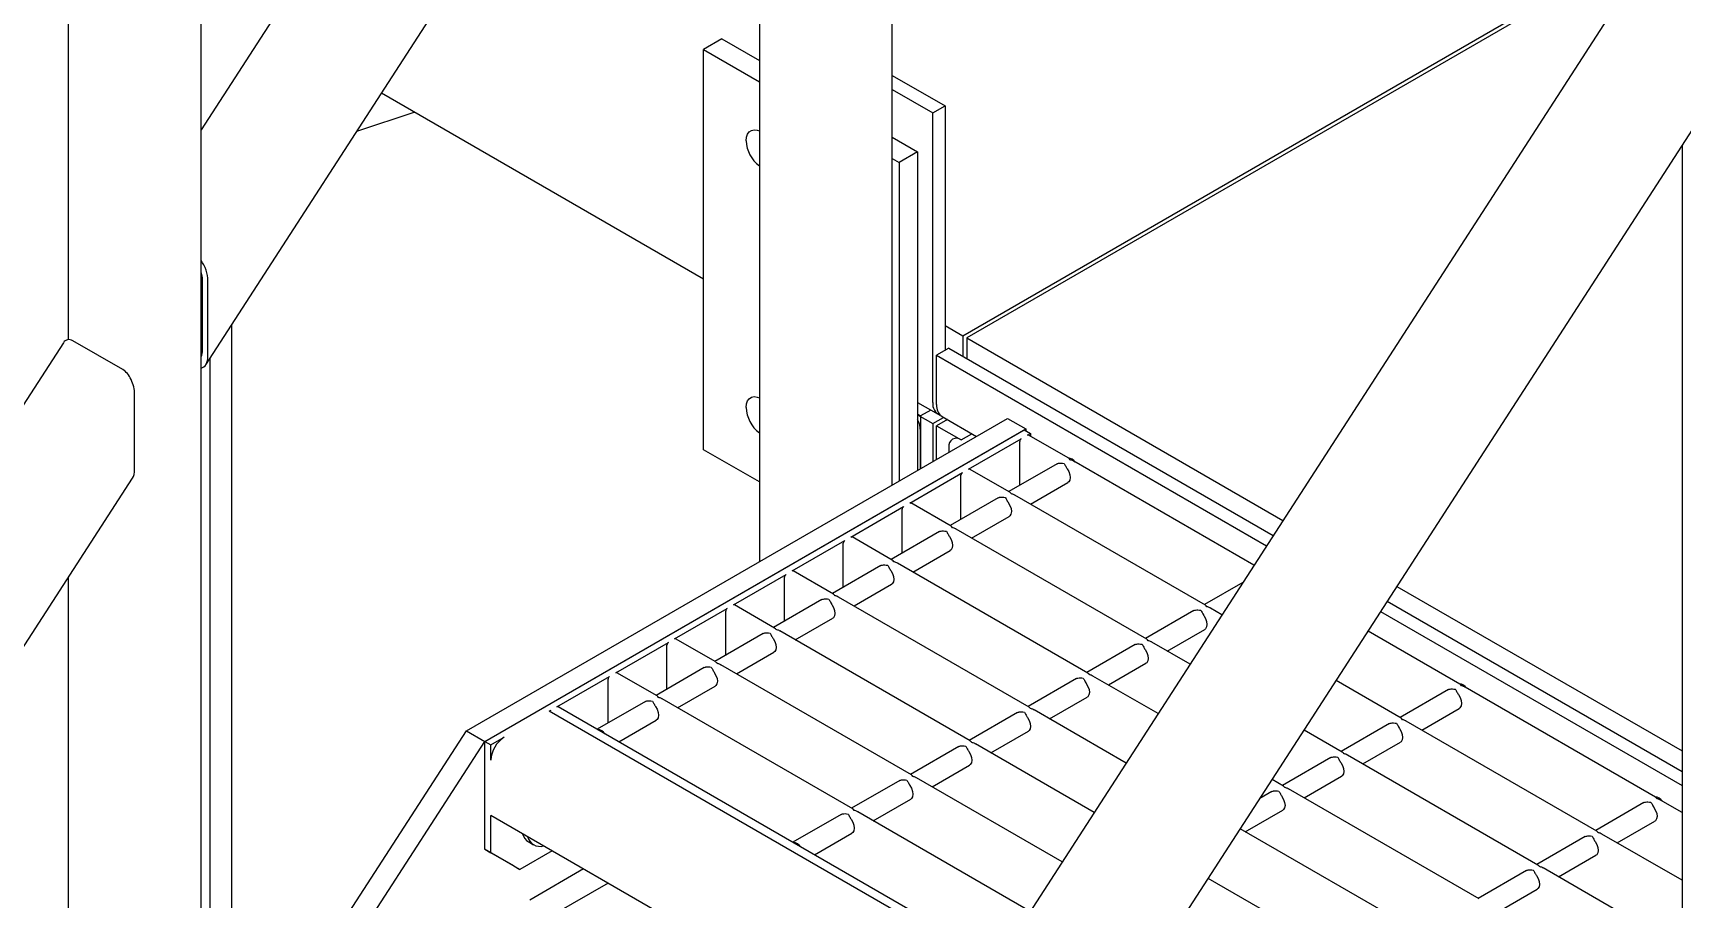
# Model space of a CAD drawing. Header units: millimetres. Extents: x 1293 to 41893, y 1011 to 26911.
# Drawn here: x 36354 to 36959, y 11044 to 11362 of the extents above; entities that cross this region are included whole.
import ezdxf

# ---------------------------------------------------------------- set-up
doc = ezdxf.new("R2010")
doc.units = ezdxf.units.MM
doc.header["$LTSCALE"] = 50
doc.layers.add('PASILLOS', color=2, linetype='Continuous')

msp = doc.modelspace()

# ---------------------------------------------------------------- linework, layer by layer
at = {"color": 7, "linetype": 'Continuous', "lineweight": 25}
for p, q in [((36426.7715355, 11254.8731543), (36426.7715355, 10972.497283)), ((36418.8689101, 11242.6537277), (36418.8689101, 10960.2778565))]:
    msp.add_line(p, q, dxfattribs=at)
at = {"layer": 'PASILLOS', "linetype": 'Continuous', "lineweight": 25}
for p, q in [((36415.6209657, 10956.4721045), (36415.6209657, 11736.7616341)), ((37170.2453604, 11735.6994003), (35094.1686555, 8525.5678811)), ((35142.7899983, 8511.7793827), (37204.1287586, 11699.1223698)), ((36654.2449575, 11695.5729055), (36415.6209657, 11326.6007979)), ((36417.3504305, 11240.3057801), (36702.9522048, 11681.9172368)), ((36366.7895207, 11663.0010465), (36366.7895207, 11249.5755589)), ((36669.4654645, 11196.2320251), (36669.4654645, 11630.1383982)), ((36620.6340195, 11554.6328254), (36620.6340195, 11168.0422319)), ((36695.3731174, 11251.0289106), (36952.9687956, 11399.7357303)), ((36951.2836754, 11397.1301149), (36696.787331, 11250.2125025)), ((36606.8836535, 11360.0076045), (36600.1484614, 11356.1194608)), ((36600.1484614, 11356.1194608), (36620.6340195, 11344.2933999)), ((36600.1484614, 11209.1421147), (36600.1484614, 11356.1194608)), ((36606.8836535, 11360.0076045), (36620.6340195, 11352.0696871)), ((36669.4654645, 11346.5788859), (36688.8323797, 11335.3986037)), ((36481.920394, 11340.1470214), (36600.1484614, 11271.8954109)), ((36669.4654645, 11341.3946944), (36684.3422516, 11332.806508)), ((36494.1719936, 11333.0743235), (36472.7510443, 11325.9689236)), ((36684.3422516, 11332.806508), (36688.8323797, 11335.3986037)), ((36684.3422516, 11226.5133078), (36684.3422516, 11332.806508)), ((36688.8323797, 11335.3986037), (36688.8323797, 11245.6202069)), ((36669.4654645, 11323.879894), (36678.7257025, 11318.5340724)), ((36959.4864247, 11320.8444068), (36959.4864247, 10907.4189192)), ((36669.4654645, 11316.1036067), (36671.9905104, 11314.6459287)), ((36678.7257025, 11318.5340724), (36671.9905104, 11314.6459287)), ((36671.9905104, 11314.6459287), (36671.9905104, 11197.689703)), ((36678.7257025, 11318.5340724), (36678.7257025, 11201.5778467)), ((36415.9907501, 11272.4678038), (36415.9907501, 11244.8519917)), ((36418.1460116, 11243.6077858), (36418.1460116, 11271.2235978)), ((36688.8323797, 11254.8047981), (36695.3731174, 11251.0289106)), ((36365.0600559, 11248.421042), (35603.1081351, 10070.2536498)), ((36386.8947203, 11238.5527118), (36368.5749978, 11249.1284625)), ((36690.2465932, 11246.436615), (36685.7564652, 11243.8445192)), ((36690.2465932, 11246.436615), (36809.356767, 11177.6757753)), ((36695.3731174, 11251.0289106), (36695.3731174, 11243.4771356)), ((36696.787331, 11250.2125025), (36696.787331, 11242.6607275)), ((36696.787331, 11250.2125025), (36812.9129923, 11183.1745852)), ((36685.7564652, 11225.6968997), (36685.7564652, 11243.8445192)), ((36685.7564652, 11243.8445192), (36806.9154663, 11173.9009167)), ((36391.2052432, 11201.9506498), (36391.2052432, 11229.5664618)), ((36678.7257025, 11226.5337352), (36686.3153307, 11222.152336)), ((36679.8521236, 11221.5352537), (36678.7257025, 11222.1855227)), ((36678.7257025, 11221.9781214), (36684.3422516, 11218.7357566)), ((36683.618194, 11223.7093599), (36679.8521236, 11221.5352537)), ((36513.0809892, 11105.9531891), (36711.7779947, 11220.6585288)), ((36519.8161813, 11102.0650455), (36718.5131868, 11216.7703852)), ((36519.8161813, 11102.0650455), (36717.943082, 11216.4412707)), ((36679.8521236, 11221.5352537), (36679.8521236, 11202.2281157)), ((36679.8521236, 11202.2281157), (36679.8521236, 11216.1428182)), ((36684.3422516, 11218.7357566), (36688.2879564, 11221.0135635)), ((36684.3422516, 11218.7357566), (36684.3422516, 11204.8202115)), ((36689.70217, 11220.1971553), (36685.7564652, 11217.9193484)), ((36685.7564652, 11217.9193484), (36694.7367213, 11212.7351569)), ((36685.7564652, 11205.6366196), (36685.7564652, 11217.9193484)), ((36687.7295443, 11221.3359279), (36700.3404779, 11214.0557909)), ((36711.7779947, 11220.6585288), (36718.5131868, 11216.7703852)), ((36717.943082, 11216.4412707), (36720.1916815, 11215.1431818)), ((36718.5131868, 11216.7703852), (36718.5131868, 11216.1121562)), ((36690.2465932, 11210.1422185), (36690.2465932, 11208.2287153)), ((36694.7367213, 11212.7351569), (36698.6824261, 11215.0129638)), ((36697.4741084, 11202.028606), (36716.8240855, 11213.19911)), ((36716.2628195, 11196.072375), (36716.2628195, 11212.2269687)), ((36719.0691495, 11214.4951579), (36720.1916815, 11215.1431818)), ((36734.2378709, 11206.0068308), (36719.4659923, 11214.5344549)), ((36720.1916815, 11215.1431818), (36720.1916815, 11214.1155234)), ((36620.6340195, 11197.3160537), (36600.1484614, 11209.1421147)), ((36729.994054, 11203.9992479), (36712.2597275, 11193.7614392)), ((36729.994054, 11203.9992479), (36730.2944697, 11204.1266695)), ((36802.2769929, 11166.7286818), (36736.1106517, 11204.9256975)), ((35604.8375998, 9983.958632), (36390.4096621, 11198.6486441)), ((36675.8790673, 11189.5620541), (36695.2290444, 11200.7325581)), ((36694.6677784, 11183.6058231), (36694.6677784, 11199.7604169)), ((36712.6428298, 11193.540279), (36697.8709512, 11202.067903)), ((36708.3990129, 11191.5326961), (36708.6994286, 11191.6601176)), ((36784.4848788, 11152.0667469), (36714.5156106, 11192.4591456)), ((36720.1978727, 11189.1788456), (36733.9624814, 11197.1249851)), ((36654.2840262, 11177.0955023), (36673.6340033, 11188.2660062)), ((36673.0727373, 11171.1392713), (36673.0727373, 11187.293865)), ((36691.0477887, 11181.0737271), (36676.2759101, 11189.6013511)), ((36708.3990129, 11191.5326961), (36690.6646864, 11181.2948874)), ((36762.8898377, 11139.600195), (36692.9205695, 11179.9925938)), ((36698.6028316, 11176.7122937), (36712.3674403, 11184.6584332)), ((36632.6889851, 11164.6289504), (36652.0389622, 11175.7994544)), ((36651.4776962, 11158.6727194), (36651.4776962, 11174.8273131)), ((36669.4527476, 11168.6071752), (36654.680869, 11177.1347993)), ((36686.8039718, 11179.0661442), (36669.0696453, 11168.8283355)), ((36686.8039718, 11179.0661442), (36687.1043875, 11179.1935658)), ((36741.2947966, 11127.1336432), (36671.3255284, 11167.5260419)), ((36677.0077905, 11164.2457419), (36690.7723992, 11172.1918814)), ((36366.7895207, 11162.1260242), (36366.7895207, 10879.7501529)), ((36611.093944, 11152.1623985), (36630.4439211, 11163.3329025)), ((36629.8826551, 11146.2061675), (36629.8826551, 11162.3607613)), ((36647.8577065, 11156.1406234), (36633.0858279, 11164.6682474)), ((36665.2089307, 11166.5995923), (36647.4746042, 11156.3617836)), ((36665.2089307, 11166.5995923), (36665.5093464, 11166.7270139)), ((36655.4127494, 11151.77919), (36669.1773581, 11159.7253295)), ((36798.2020669, 11160.4278315), (36784.1017765, 11152.2879071)), ((36854.809702, 11158.9881295), (36959.4864247, 11098.5595437)), ((36589.4989029, 11139.6958467), (36608.84888, 11150.8663506)), ((36608.287614, 11133.7396157), (36608.287614, 11149.8942094)), ((36626.2626655, 11143.6740715), (36611.4907868, 11152.2016955)), ((36643.6138896, 11154.1330405), (36625.8795631, 11143.8952318)), ((36643.6138896, 11154.1330405), (36643.9143053, 11154.260462)), ((36719.6997555, 11114.6670913), (36649.7304873, 11155.05949)), ((36780.2410618, 11150.059164), (36762.5067354, 11139.8213553)), ((36780.2410618, 11150.059164), (36780.5414775, 11150.1865856)), ((36790.5356824, 11148.5736923), (36786.3576596, 11150.9856135)), ((36848.812176, 11149.714461), (36959.4864247, 11085.8235772)), ((36851.2534767, 11153.4893196), (36959.4864247, 11091.0077687)), ((36633.8177083, 11139.3126381), (36647.582317, 11147.2587776)), ((36770.4448805, 11135.2387616), (36784.2094893, 11143.1849012)), ((36567.9038618, 11127.2292948), (36587.2538389, 11138.3997988)), ((36586.6925729, 11121.2730638), (36586.6925729, 11137.4276575)), ((36604.6676244, 11131.2075196), (36589.8957457, 11139.7351437)), ((36622.0188485, 11141.6664886), (36604.2845221, 11131.4286799)), ((36622.0188485, 11141.6664886), (36622.3192642, 11141.7939102)), ((36698.1047144, 11102.2005394), (36628.1354462, 11142.5929382)), ((36758.6460207, 11137.5926121), (36740.9116943, 11127.3548034)), ((36758.6460207, 11137.5926121), (36758.9464364, 11137.7200337)), ((36778.794372, 11130.4187028), (36764.7626185, 11138.5190617)), ((36877.9219689, 11123.0597667), (36844.1737026, 11142.5422261)), ((36612.2226672, 11126.8460863), (36625.9872759, 11134.7922258)), ((36546.3088207, 11114.7627429), (36565.6587978, 11125.9332469)), ((36565.0975318, 11108.8065119), (36565.0975318, 11124.9611057)), ((36583.0725833, 11118.7409678), (36568.3007046, 11127.2685918)), ((36600.4238074, 11129.1999367), (36582.689481, 11118.962128)), ((36600.4238074, 11129.1999367), (36600.7242231, 11129.3273583)), ((36676.5096733, 11089.7339876), (36606.5404052, 11130.1263863)), ((36737.0509796, 11125.1260603), (36719.3166532, 11114.8882515)), ((36737.0509796, 11125.1260603), (36737.3513954, 11125.2534818)), ((36767.0530615, 11112.2637133), (36743.1675774, 11126.0525098)), ((36748.8498394, 11122.7722098), (36762.6144482, 11130.7183493)), ((36590.6276261, 11114.3795344), (36604.3922348, 11122.3256739)), ((36856.3269278, 11110.5932148), (36832.4323922, 11124.3872366)), ((36873.6781519, 11121.0521838), (36855.9438255, 11110.8143751)), ((36873.6781519, 11121.0521838), (36873.9785676, 11121.1796053)), ((36949.7640178, 11081.5862346), (36879.7947497, 11121.9786333)), ((36543.5024907, 11113.1426831), (36544.0637567, 11113.466695)), ((36706.6943084, 11018.934052), (36543.5024907, 11113.1426831)), ((36708.3465093, 11021.4887659), (36546.7056635, 11114.8020399)), ((36578.8287663, 11116.7333849), (36561.0944399, 11106.4955761)), ((36578.8287663, 11116.7333849), (36579.129182, 11116.8608064)), ((36654.9146322, 11077.2674357), (36584.9453641, 11117.6598344)), ((36755.3117511, 11094.1087238), (36721.5725363, 11113.5859579)), ((36727.2547983, 11110.3056579), (36741.0194071, 11118.2517974)), ((36863.8819706, 11106.2317814), (36877.6465794, 11114.1779209)), ((36569.032585, 11101.9129825), (36582.7971938, 11109.859122)), ((36715.4559385, 11112.6595084), (36697.7216121, 11102.4216997)), ((36715.4559385, 11112.6595084), (36715.7563543, 11112.78693)), ((36852.0831108, 11108.5856319), (36834.3487844, 11098.3478232)), ((36852.0831108, 11108.5856319), (36852.3835265, 11108.7130535)), ((36928.1689767, 11069.1196827), (36858.1997086, 11109.5120815)), ((34536.9456076, 8050.3558406), (36513.0809892, 11105.9531891)), ((34543.6807997, 8046.467697), (36519.8161813, 11102.0650455)), ((36513.0809892, 11105.9531891), (36519.8161813, 11102.0650455)), ((36519.8161813, 11062.4628161), (36519.8161813, 11102.0650455)), ((36519.8161813, 11102.0650455), (36522.0647809, 11100.7669566)), ((36522.0647809, 11100.7669566), (36526.8957344, 11103.5558067)), ((36522.0647809, 11095.1883498), (36522.0647809, 11100.7669566)), ((36743.5704406, 11075.9537343), (36699.9774952, 11101.1194061)), ((36705.6597572, 11097.839106), (36719.424366, 11105.7852456)), ((36834.7318867, 11098.1266629), (36820.6910817, 11106.2322471)), ((36842.2869295, 11093.7652296), (36856.0515383, 11101.7113691)), ((36693.8608974, 11100.1929565), (36676.126571, 11089.9551478)), ((36693.8608974, 11100.1929565), (36694.1613132, 11100.3203781)), ((36830.4880697, 11096.1190801), (36812.7537433, 11085.8812713)), ((36830.4880697, 11096.1190801), (36830.7884854, 11096.2465016)), ((36906.5739356, 11056.6531309), (36836.6046675, 11097.0455296)), ((36731.8291302, 11057.7987449), (36678.3824541, 11088.6528542)), ((36684.0647161, 11085.3725542), (36697.8293249, 11093.3186937)), ((36820.6918884, 11081.2986777), (36834.4564972, 11089.2448172)), ((36672.2658563, 11087.7264047), (36654.5315299, 11077.4885959)), ((36672.2658563, 11087.7264047), (36672.5662721, 11087.8538262)), ((36808.8930286, 11083.6525282), (36804.4171107, 11081.0686358)), ((36808.8930286, 11083.6525282), (36809.1934443, 11083.7799497)), ((36813.1368456, 11085.6601111), (36808.9497713, 11088.0772576)), ((36884.9788946, 11044.186579), (36815.0096264, 11084.5789777)), ((36662.469675, 11072.9060023), (36676.2342838, 11080.8521418)), ((36799.0968473, 11068.8321258), (36812.8614561, 11076.7782653)), ((36945.5202009, 11079.5786517), (36927.7858744, 11069.340843)), ((36945.5202009, 11079.5786517), (36945.8206166, 11079.7060733)), ((36959.4864247, 11075.9736086), (36951.6367986, 11080.5051013)), ((36522.0647809, 11061.1647272), (36522.0647809, 11074.8417858)), ((36682.8300524, 10982.03397), (36522.0647809, 11074.8417858)), ((36650.6708152, 11075.2598528), (36632.9364888, 11065.0220441)), ((36650.6708152, 11075.2598528), (36650.971231, 11075.3872744)), ((36720.0878197, 11039.6437554), (36656.787413, 11076.1863023)), ((36935.7240196, 11064.7582493), (36949.4886283, 11072.7043889)), ((36535.9244087, 11065.1393689), (36537.7169244, 11064.1045716)), ((36640.8746339, 11060.4394504), (36654.6392427, 11068.3855899)), ((36863.3838535, 11031.7200271), (36797.2084608, 11069.9222681)), ((36923.9251598, 11067.1120998), (36906.1908333, 11056.8742911)), ((36923.9251598, 11067.1120998), (36924.2255755, 11067.2395214)), ((36959.4864247, 11051.0405048), (36930.0417575, 11068.0385494)), ((36519.8161813, 11062.4628161), (36522.0647809, 11061.1647272)), ((36530.422783, 11056.3377648), (36519.8161813, 11062.4628161)), ((36532.6713826, 11055.0396759), (36522.0647809, 11061.1647272)), ((36544.5190703, 11061.8792004), (36532.6713826, 11055.0396759)), ((36914.1289785, 11052.2916975), (36927.8935872, 11060.237837)), ((36530.422783, 11056.3377648), (36532.6713826, 11055.0396759)), ((36556.0789719, 11055.2058113), (36536.3448023, 11043.8135177)), ((36902.3301187, 11054.645548), (36884.5957923, 11044.4077392)), ((36902.3301187, 11054.645548), (36902.6305344, 11054.7729695)), ((36959.4864247, 11026.1074011), (36908.4467164, 11055.5719975)), ((36565.059228, 11050.0216198), (36545.3250584, 11038.6293262)), ((36841.7888124, 11019.2534753), (36785.4671504, 11051.7672787)), ((36892.5339374, 11039.8251456), (36906.2985461, 11047.7712851))]:
    msp.add_line(p, q, dxfattribs=at)
at = {"layer": 'PASILLOS', "linetype": 'Continuous', "lineweight": 25, "flags": 128}
for points in [[(36615.7490048, 11322.6172345), (36615.8802256, 11323.9347686), (36616.2677525, 11325.039192), (36616.8934651, 11325.8788628), (36617.7281057, 11326.4145192), (36618.7326475, 11326.6211144), (36619.8601192, 11326.4889882), (36620.6340195, 11326.2237704)], [(36615.7490048, 11224.6323371), (36615.8802256, 11225.9498712), (36616.2677525, 11227.0542945), (36616.8934651, 11227.8939654), (36617.7281057, 11228.4296218), (36618.7326475, 11228.6362169), (36619.8601192, 11228.5040907), (36620.6340195, 11228.2388729)], [(36733.6620657, 11202.1825977), (36734.2703489, 11201.1087342), (36734.6569477, 11199.9820031), (36734.7844714, 11198.9113792), (36734.6405861, 11198.0004105), (36734.2392082, 11197.3372034), (36733.9624814, 11197.1249851)], [(36712.0670246, 11189.7160458), (36712.6753078, 11188.6421823), (36713.0619066, 11187.5154513), (36713.1894303, 11186.4448274), (36713.045545, 11185.5338586), (36712.6441671, 11184.8706516), (36712.3674403, 11184.6584332)], [(36690.4719835, 11177.249494), (36691.0802667, 11176.1756304), (36691.4668655, 11175.0488994), (36691.5943892, 11173.9782755), (36691.4505039, 11173.0673067), (36691.049126, 11172.4040997), (36690.7723992, 11172.1918814)], [(36668.8769424, 11164.7829421), (36669.4852256, 11163.7090786), (36669.8718244, 11162.5823475), (36669.9993481, 11161.5117236), (36669.8554628, 11160.6007548), (36669.4540849, 11159.9375478), (36669.1773581, 11159.7253295)], [(36647.2819013, 11152.3163902), (36647.8901845, 11151.2425267), (36648.2767833, 11150.1157957), (36648.404307, 11149.0451718), (36648.2604217, 11148.134203), (36647.8590438, 11147.470996), (36647.582317, 11147.2587776)], [(36783.9090736, 11148.2425137), (36784.5173567, 11147.1686502), (36784.9039556, 11146.0419192), (36785.0314793, 11144.9712953), (36784.887594, 11144.0603265), (36784.486216, 11143.3971195), (36784.2094893, 11143.1849012)], [(36625.6868602, 11139.8498384), (36626.2951434, 11138.7759748), (36626.6817422, 11137.6492438), (36626.8092659, 11136.5786199), (36626.6653806, 11135.6676511), (36626.2640027, 11135.0044441), (36625.9872759, 11134.7922258)], [(36762.3140325, 11135.7759619), (36762.9223156, 11134.7020983), (36763.3089145, 11133.5753673), (36763.4364382, 11132.5047434), (36763.2925529, 11131.5937746), (36762.8911749, 11130.9305676), (36762.6144482, 11130.7183493)], [(36604.0918191, 11127.3832865), (36604.7001023, 11126.3094229), (36605.0867011, 11125.1826919), (36605.2142248, 11124.112068), (36605.0703395, 11123.2010992), (36604.6689616, 11122.5378922), (36604.3922348, 11122.3256739)], [(36740.7189914, 11123.30941), (36741.3272745, 11122.2355465), (36741.7138734, 11121.1088155), (36741.8413971, 11120.0381915), (36741.6975118, 11119.1272228), (36741.2961338, 11118.4640157), (36741.0194071, 11118.2517974)], [(36877.3461637, 11119.2355335), (36877.9544468, 11118.16167), (36878.3410457, 11117.034939), (36878.4685693, 11115.9643151), (36878.3246841, 11115.0533463), (36877.9233061, 11114.3901393), (36877.6465794, 11114.1779209)], [(36582.496778, 11114.9167346), (36583.1050612, 11113.8428711), (36583.49166, 11112.7161401), (36583.6191837, 11111.6455161), (36583.4752985, 11110.7345474), (36583.0739205, 11110.0713403), (36582.7971938, 11109.859122)], [(36719.1239503, 11110.8428581), (36719.7322334, 11109.7689946), (36720.1188323, 11108.6422636), (36720.246356, 11107.5716397), (36720.1024707, 11106.6606709), (36719.7010927, 11105.9974639), (36719.424366, 11105.7852456)], [(36855.7511226, 11106.7689817), (36856.3594057, 11105.6951181), (36856.7460046, 11104.5683871), (36856.8735282, 11103.4977632), (36856.729643, 11102.5867944), (36856.328265, 11101.9235874), (36856.0515383, 11101.7113691)], [(36697.5289092, 11098.3763063), (36698.1371923, 11097.3024427), (36698.5237912, 11096.1757117), (36698.6513149, 11095.1050878), (36698.5074296, 11094.194119), (36698.1060516, 11093.530912), (36697.8293249, 11093.3186937)], [(36834.1560815, 11094.3024298), (36834.7643646, 11093.2285663), (36835.1509635, 11092.1018352), (36835.2784871, 11091.0312113), (36835.1346019, 11090.1202426), (36834.7332239, 11089.4570355), (36834.4564972, 11089.2448172)], [(36675.9338681, 11085.9097544), (36676.5421513, 11084.8358909), (36676.9287501, 11083.7091599), (36677.0562738, 11082.6385359), (36676.9123885, 11081.7275672), (36676.5110105, 11081.0643601), (36676.2342838, 11080.8521418)], [(36812.5610404, 11081.8358779), (36813.1693235, 11080.7620144), (36813.5559224, 11079.6352834), (36813.683446, 11078.5646595), (36813.5395608, 11077.6536907), (36813.1381828, 11076.9904837), (36812.8614561, 11076.7782653)], [(36949.1882126, 11077.7620015), (36949.7964958, 11076.6881379), (36950.1830946, 11075.5614069), (36950.3106183, 11074.490783), (36950.166733, 11073.5798142), (36949.7653551, 11072.9166072), (36949.4886283, 11072.7043889)], [(36654.338827, 11073.4432025), (36654.9471102, 11072.369339), (36655.333709, 11071.242608), (36655.4612327, 11070.1719841), (36655.3173474, 11069.2610153), (36654.9159694, 11068.5978083), (36654.6392427, 11068.3855899)], [(36927.5931715, 11065.2954496), (36928.2014547, 11064.221586), (36928.5880535, 11063.094855), (36928.7155772, 11062.0242311), (36928.5716919, 11061.1132623), (36928.170314, 11060.4500553), (36927.8935872, 11060.237837)], [(36905.9981304, 11052.8288977), (36906.6064136, 11051.7550342), (36906.9930124, 11050.6283032), (36907.1205361, 11049.5576792), (36906.9766508, 11048.6467105), (36906.5752729, 11047.9835034), (36906.2985461, 11047.7712851)]]:
    msp.add_lwpolyline(points, dxfattribs=at)
at = {"layer": 'PASILLOS', "linetype": 'Continuous', "lineweight": 25}
for centre, radius, start, end in [((36627.9940618, 11323.1726026), 12.2576448, 182.5968400368, 233.0982203573), ((36627.9940618, 11225.1877051), 12.2576448, 182.5968400369, 233.0982203573), ((36688.7403221, 11225.9456201), 4.4345567, 172.6451251462, 247.9456807214), ((36690.4237333, 11225.1817235), 4.6956148, 173.7011525178, 234.986667089), ((36670.8096028, 11215.8471125), 9.0473545, 1.8730012331, 28.9594132203), ((36692.9839155, 11210.5862562), 2.7731034, 50.7967147643, 189.2140369905), ((36717.4813973, 11212.1715167), 1.2198388, 122.6054783396, 177.3945215144), ((36719.3016548, 11214.1706083), 0.3992382, 65.6928809553, 125.6175774738), ((36733.6945177, 11202.5066751), 3.6366978, 35.2646626075, 84.7407139253), ((36695.8863562, 11199.7049648), 1.2198388, 122.6054783403, 177.3945215141), ((36697.7066137, 11201.7040564), 0.3992382, 65.6928809557, 125.6175774744), ((36674.2913151, 11187.238413), 1.2198388, 122.605478341, 177.3945215133), ((36676.1115726, 11189.2375046), 0.3992382, 65.6928809529, 125.617577476), ((36652.696274, 11174.7718611), 1.2198388, 122.6054783405, 177.394521514), ((36654.5165315, 11176.7709527), 0.3992382, 65.6928809533, 125.617577476), ((36631.1012329, 11162.3053092), 1.2198388, 122.6054783402, 177.3945215139), ((36632.9214904, 11164.3044008), 0.3992382, 65.6928809563, 125.617577474), ((36609.5061918, 11149.8387574), 1.2198388, 122.6054783404, 177.3945215142), ((36611.3264493, 11151.837849), 0.3992382, 65.6928809538, 125.6175774765), ((36587.9111507, 11137.3722055), 1.2198388, 122.6054783409, 177.3945215137), ((36589.7314082, 11139.3712971), 0.3992382, 65.6928809536, 125.6175774746), ((36566.3161096, 11124.9056536), 1.2198388, 122.6054783396, 177.3945215144), ((36568.1363671, 11126.9047452), 0.3992382, 65.6928809552, 125.6175774741), ((36877.3786157, 11119.5596109), 3.6366978, 35.2646626077, 84.7407139247), ((36544.6697852, 11112.4951355), 1.1450758, 121.9546285228, 151.1432001715), ((36546.541326, 11114.4381934), 0.3992382, 65.6928809552, 125.6175774748), ((36532.5533773, 11094.7110604), 10.4994504, 122.6054783399, 177.3945215144), ((36560.934189, 11102.7742602), 3.6366978, 35.2646626077, 84.740713925), ((36949.2206647, 11078.0860789), 3.6366978, 35.2646626077, 84.740713925), ((36538.6078944, 11069.475884), 5.0997793, 195.2840187102, 238.2044550699), ((36540.1639335, 11068.3433749), 4.8431239, 194.9407146415, 285.0646618912), ((36632.7762379, 11061.3007281), 3.6366978, 35.2646626077, 84.7407139254)]:
    msp.add_arc(centre, radius, start, end, dxfattribs=at)
for centre, major_axis, start_param, end_param in [((36413.8354886, 11273.7120097), (-2.2087817, 6.8550382), 4.1743929021, 5.3181106425), ((36413.8354886, 11273.7120097), (-1.1043908, 3.4275191), 4.1743929021, 4.7688956248), ((36368.5749978, 11242.6306244), (-2.2087817, 6.8550382), 5.7451892289, 6.6986657386), ((36413.8354886, 11246.0961977), (-1.1043908, 3.4275191), 3.557073085, 4.1743929021), ((36413.8354886, 11246.0961977), (-2.2087817, 6.8550382), 3.0306751617, 4.1743929021), ((36386.8947203, 11232.0548737), (-2.2087817, 6.8550382), 4.1743929021, 5.7451892289), ((36386.8947203, 11204.4390617), (-2.2087817, 6.8550382), 3.557073085, 4.1743929021)]:
    msp.add_ellipse(centre, major_axis=major_axis, ratio=0.5399833694, start_param=start_param, end_param=end_param, dxfattribs=at)
for points, knots in [([(36730.2944697, 11204.1266695), (36730.3910923, 11204.1509066), (36730.7079677, 11204.2303926), (36731.4821084, 11204.2859283), (36732.1721463, 11204.2075008), (36732.5356103, 11204.1276369), (36732.5395337, 11204.1267748)], [0, 0, 0, 0, 0.17236145366, 0.56526223833, 0.99530719289, 1, 1, 1, 1]), ([(36732.5395337, 11204.1267748), (36732.5410323, 11204.124507), (36732.728618, 11203.840622), (36733.0078315, 11203.3127487), (36733.3963484, 11202.5870612), (36733.596253, 11202.282775), (36733.6620657, 11202.1825977)], [0, 0, 0, 0, 0.0046971273, 0.5879730072, 0.8643521995, 1, 1, 1, 1]), ([(36734.7845977, 11205.4228227), (36734.7830995, 11205.4250859), (36734.6087495, 11205.6884468), (36734.4197332, 11205.8396794), (36734.2323412, 11205.9896125)], [0, 0, 0, 0, 0.0085933525, 1, 1, 1, 1]), ([(36736.0932053, 11204.9005813), (36736.0166809, 11204.9547952), (36735.6278574, 11205.2302581), (36735.1519098, 11205.3414204), (36734.7885204, 11205.4219534), (36734.7845977, 11205.4228227)], [0, 0, 0, 0, 0.1951000564, 0.9913114514, 1, 1, 1, 1]), ([(36708.6994286, 11191.6601176), (36708.7960512, 11191.6843547), (36709.1129266, 11191.7638407), (36709.8870673, 11191.8193764), (36710.5771052, 11191.7409489), (36710.9405692, 11191.6610851), (36710.9444926, 11191.660223)], [0, 0, 0, 0, 0.1723614537, 0.5652622383, 0.9953071929, 1, 1, 1, 1]), ([(36710.9444926, 11191.660223), (36710.9459912, 11191.6579551), (36711.1335769, 11191.3740701), (36711.4127904, 11190.8461969), (36711.8013073, 11190.1205093), (36712.0012119, 11189.8162231), (36712.0670246, 11189.7160458)], [0, 0, 0, 0, 0.0046971273, 0.5879730072, 0.8643521995, 1, 1, 1, 1]), ([(36713.1895566, 11192.9562709), (36713.1880584, 11192.958534), (36713.0137084, 11193.2218949), (36712.8246921, 11193.3731276), (36712.6373001, 11193.5230606)], [0, 0, 0, 0, 0.0085933525, 1, 1, 1, 1]), ([(36714.4981642, 11192.4340294), (36714.4216398, 11192.4882433), (36714.0328163, 11192.7637063), (36713.5568687, 11192.8748685), (36713.1934793, 11192.9554015), (36713.1895566, 11192.9562709)], [0, 0, 0, 0, 0.1951000564, 0.9913114514, 1, 1, 1, 1]), ([(36691.5945155, 11180.489719), (36691.5930173, 11180.4919821), (36691.4186673, 11180.755343), (36691.229651, 11180.9065757), (36691.042259, 11181.0565087)], [0, 0, 0, 0, 0.0085933525, 1, 1, 1, 1]), ([(36692.9031231, 11179.9674776), (36692.8265987, 11180.0216914), (36692.4377752, 11180.2971544), (36691.9618276, 11180.4083167), (36691.5984382, 11180.4888497), (36691.5945155, 11180.489719)], [0, 0, 0, 0, 0.1951000564, 0.9913114514, 1, 1, 1, 1]), ([(36687.1043875, 11179.1935658), (36687.2010101, 11179.2178029), (36687.5178855, 11179.2972888), (36688.2920262, 11179.3528246), (36688.9820641, 11179.274397), (36689.3455281, 11179.1945332), (36689.3494515, 11179.1936711)], [0, 0, 0, 0, 0.1723614537, 0.5652622383, 0.9953071929, 1, 1, 1, 1]), ([(36689.3494515, 11179.1936711), (36689.3509501, 11179.1914032), (36689.5385358, 11178.9075182), (36689.8177493, 11178.379645), (36690.2062662, 11177.6539575), (36690.4061708, 11177.3496713), (36690.4719835, 11177.249494)], [0, 0, 0, 0, 0.0046971273, 0.5879730072, 0.8643521995, 1, 1, 1, 1]), ([(36669.9994744, 11168.0231671), (36669.9979762, 11168.0254303), (36669.8236262, 11168.2887912), (36669.6346099, 11168.4400238), (36669.4472179, 11168.5899569)], [0, 0, 0, 0, 0.0085933525, 1, 1, 1, 1]), ([(36671.308082, 11167.5009257), (36671.2315576, 11167.5551396), (36670.8427341, 11167.8306025), (36670.3667865, 11167.9417648), (36670.0033971, 11168.0222978), (36669.9994744, 11168.0231671)], [0, 0, 0, 0, 0.1951000564, 0.9913114514, 1, 1, 1, 1]), ([(36665.5093464, 11166.7270139), (36665.605969, 11166.751251), (36665.9228444, 11166.830737), (36666.6969851, 11166.8862727), (36667.387023, 11166.8078452), (36667.750487, 11166.7279813), (36667.7544104, 11166.7271192)], [0, 0, 0, 0, 0.1723614537, 0.5652622383, 0.9953071929, 1, 1, 1, 1]), ([(36667.7544104, 11166.7271192), (36667.755909, 11166.7248514), (36667.9434947, 11166.4409664), (36668.2227082, 11165.9130931), (36668.6112251, 11165.1874056), (36668.8111297, 11164.8831194), (36668.8769424, 11164.7829421)], [0, 0, 0, 0, 0.0046971273, 0.5879730072, 0.8643521995, 1, 1, 1, 1]), ([(36648.4044333, 11155.5566152), (36648.4029351, 11155.5588784), (36648.2285851, 11155.8222393), (36648.0395688, 11155.973472), (36647.8521768, 11156.123405)], [0, 0, 0, 0, 0.0085933525, 1, 1, 1, 1]), ([(36649.7130409, 11155.0343738), (36649.6365165, 11155.0885877), (36649.247693, 11155.3640507), (36648.7717454, 11155.4752129), (36648.408356, 11155.5557459), (36648.4044333, 11155.5566152)], [0, 0, 0, 0, 0.1951000564, 0.9913114514, 1, 1, 1, 1]), ([(36643.9143053, 11154.260462), (36644.0109279, 11154.2846991), (36644.3278033, 11154.3641851), (36645.101944, 11154.4197208), (36645.7919819, 11154.3412933), (36646.1554459, 11154.2614295), (36646.1593693, 11154.2605674)], [0, 0, 0, 0, 0.1723614537, 0.5652622383, 0.9953071929, 1, 1, 1, 1]), ([(36646.1593693, 11154.2605674), (36646.1608679, 11154.2582995), (36646.3484536, 11153.9744145), (36646.6276671, 11153.4465413), (36647.016184, 11152.7208537), (36647.2160886, 11152.4165675), (36647.2819013, 11152.3163902)], [0, 0, 0, 0, 0.0046971273, 0.5879730072, 0.8643521995, 1, 1, 1, 1]), ([(36780.5414775, 11150.1865856), (36780.6381002, 11150.2108227), (36780.9549756, 11150.2903086), (36781.7291163, 11150.3458443), (36782.4191542, 11150.2674168), (36782.7826181, 11150.187553), (36782.7865416, 11150.1866909)], [0, 0, 0, 0, 0.1723614537, 0.5652622384, 0.9953071929, 1, 1, 1, 1]), ([(36782.7865416, 11150.1866909), (36782.7880401, 11150.184423), (36782.9756258, 11149.900538), (36783.2548393, 11149.3726648), (36783.6433563, 11148.6469772), (36783.8432609, 11148.342691), (36783.9090736, 11148.2425137)], [0, 0, 0, 0, 0.0046971273, 0.5879730073, 0.8643521995, 1, 1, 1, 1]), ([(36785.0316056, 11151.4827388), (36785.0301074, 11151.4850019), (36784.8557574, 11151.7483628), (36784.6667411, 11151.8995955), (36784.4793491, 11152.0495285)], [0, 0, 0, 0, 0.0085933525, 1, 1, 1, 1]), ([(36786.3402132, 11150.9604973), (36786.2636888, 11151.0147112), (36785.8748653, 11151.2901742), (36785.3989177, 11151.4013364), (36785.0355282, 11151.4818695), (36785.0316056, 11151.4827388)], [0, 0, 0, 0, 0.1951000565, 0.9913114514, 1, 1, 1, 1]), ([(36626.8093922, 11143.0900634), (36626.807894, 11143.0923265), (36626.633544, 11143.3556874), (36626.4445277, 11143.5069201), (36626.2571357, 11143.6568531)], [0, 0, 0, 0, 0.0085933525, 1, 1, 1, 1]), ([(36622.3192642, 11141.7939102), (36622.4158868, 11141.8181473), (36622.7327622, 11141.8976332), (36623.5069029, 11141.953169), (36624.1969408, 11141.8747414), (36624.5604048, 11141.7948776), (36624.5643282, 11141.7940155)], [0, 0, 0, 0, 0.1723614537, 0.5652622383, 0.9953071929, 1, 1, 1, 1]), ([(36624.5643282, 11141.7940155), (36624.5658268, 11141.7917476), (36624.7534125, 11141.5078626), (36625.032626, 11140.9799894), (36625.4211429, 11140.2543018), (36625.6210475, 11139.9500157), (36625.6868602, 11139.8498384)], [0, 0, 0, 0, 0.0046971273, 0.5879730072, 0.8643521995, 1, 1, 1, 1]), ([(36628.1179998, 11142.567822), (36628.0414754, 11142.6220358), (36627.6526519, 11142.8974988), (36627.1767043, 11143.0086611), (36626.8133149, 11143.0891941), (36626.8093922, 11143.0900634)], [0, 0, 0, 0, 0.1951000564, 0.9913114514, 1, 1, 1, 1]), ([(36758.9464364, 11137.7200337), (36759.0430591, 11137.7442708), (36759.3599345, 11137.8237567), (36760.1340752, 11137.8792925), (36760.8241131, 11137.8008649), (36761.187577, 11137.7210011), (36761.1915005, 11137.720139)], [0, 0, 0, 0, 0.1723614537, 0.5652622384, 0.9953071929, 1, 1, 1, 1]), ([(36761.1915005, 11137.720139), (36761.192999, 11137.7178712), (36761.3805847, 11137.4339861), (36761.6597982, 11136.9061129), (36762.0483152, 11136.1804254), (36762.2482198, 11135.8761392), (36762.3140325, 11135.7759619)], [0, 0, 0, 0, 0.0046971273, 0.5879730073, 0.8643521995, 1, 1, 1, 1]), ([(36763.4365645, 11139.0161869), (36763.4350663, 11139.0184501), (36763.2607163, 11139.281811), (36763.0717, 11139.4330436), (36762.884308, 11139.5829767)], [0, 0, 0, 0, 0.0085933525, 1, 1, 1, 1]), ([(36764.7451721, 11138.4939455), (36764.6686477, 11138.5481594), (36764.2798242, 11138.8236223), (36763.8038766, 11138.9347846), (36763.4404871, 11139.0153176), (36763.4365645, 11139.0161869)], [0, 0, 0, 0, 0.1951000565, 0.9913114514, 1, 1, 1, 1]), ([(36605.2143512, 11130.6235115), (36605.2128529, 11130.6257747), (36605.0385029, 11130.8891356), (36604.8494866, 11131.0403682), (36604.6620946, 11131.1903013)], [0, 0, 0, 0, 0.0085933525, 1, 1, 1, 1]), ([(36600.7242231, 11129.3273583), (36600.8208457, 11129.3515954), (36601.1377212, 11129.4310814), (36601.9118618, 11129.4866171), (36602.6018997, 11129.4081896), (36602.9653637, 11129.3283257), (36602.9692871, 11129.3274636)], [0, 0, 0, 0, 0.1723614537, 0.5652622383, 0.9953071929, 1, 1, 1, 1]), ([(36602.9692871, 11129.3274636), (36602.9707857, 11129.3251958), (36603.1583714, 11129.0413108), (36603.4375849, 11128.5134375), (36603.8261018, 11127.78775), (36604.0260064, 11127.4834638), (36604.0918191, 11127.3832865)], [0, 0, 0, 0, 0.0046971273, 0.5879730072, 0.8643521995, 1, 1, 1, 1]), ([(36606.5229587, 11130.1012701), (36606.4464343, 11130.155484), (36606.0576108, 11130.4309469), (36605.5816632, 11130.5421092), (36605.2182738, 11130.6226422), (36605.2143512, 11130.6235115)], [0, 0, 0, 0, 0.19510005641, 0.99131145138, 1, 1, 1, 1]), ([(36737.3513954, 11125.2534818), (36737.448018, 11125.2777189), (36737.7648934, 11125.3572049), (36738.5390341, 11125.4127406), (36739.229072, 11125.3343131), (36739.5925359, 11125.2544493), (36739.5964594, 11125.2535872)], [0, 0, 0, 0, 0.1723614537, 0.5652622384, 0.9953071929, 1, 1, 1, 1]), ([(36739.5964594, 11125.2535872), (36739.5979579, 11125.2513193), (36739.7855436, 11124.9674343), (36740.0647571, 11124.4395611), (36740.4532741, 11123.7138735), (36740.6531787, 11123.4095873), (36740.7189914, 11123.30941)], [0, 0, 0, 0, 0.0046971273, 0.5879730073, 0.8643521995, 1, 1, 1, 1]), ([(36741.8415234, 11126.549635), (36741.8400252, 11126.5518982), (36741.6656752, 11126.8152591), (36741.4766589, 11126.9664917), (36741.2892669, 11127.1164248)], [0, 0, 0, 0, 0.0085933525, 1, 1, 1, 1]), ([(36743.150131, 11126.0273936), (36743.0736066, 11126.0816075), (36742.6847831, 11126.3570704), (36742.2088355, 11126.4682327), (36741.845446, 11126.5487657), (36741.8415234, 11126.549635)], [0, 0, 0, 0, 0.1951000565, 0.9913114514, 1, 1, 1, 1]), ([(36873.9785676, 11121.1796053), (36874.0751902, 11121.2038424), (36874.3920657, 11121.2833284), (36875.1662064, 11121.3388641), (36875.8562443, 11121.2604366), (36876.2197082, 11121.1805728), (36876.2236316, 11121.1797107)], [0, 0, 0, 0, 0.1723614537, 0.5652622384, 0.9953071929, 1, 1, 1, 1]), ([(36876.2236316, 11121.1797107), (36876.2251302, 11121.1774428), (36876.4127159, 11120.8935578), (36876.6919294, 11120.3656846), (36877.0804464, 11119.639997), (36877.2803509, 11119.3357108), (36877.3461637, 11119.2355335)], [0, 0, 0, 0, 0.00469712726, 0.58797300735, 0.86435219951, 1, 1, 1, 1]), ([(36878.4686957, 11122.4757586), (36878.4671974, 11122.4780217), (36878.2928475, 11122.7413826), (36878.1038312, 11122.8926153), (36877.9164391, 11123.0425483)], [0, 0, 0, 0, 0.0085933525, 1, 1, 1, 1]), ([(36879.7773032, 11121.9535171), (36879.7007789, 11122.007731), (36879.3119554, 11122.283194), (36878.8360078, 11122.3943562), (36878.4726183, 11122.4748892), (36878.4686957, 11122.4757586)], [0, 0, 0, 0, 0.1951000565, 0.9913114514, 1, 1, 1, 1]), ([(36579.129182, 11116.8608064), (36579.2258046, 11116.8850435), (36579.5426801, 11116.9645295), (36580.3168207, 11117.0200652), (36581.0068586, 11116.9416377), (36581.3703226, 11116.8617739), (36581.374246, 11116.8609118)], [0, 0, 0, 0, 0.17236145366, 0.56526223833, 0.99530719289, 1, 1, 1, 1]), ([(36581.374246, 11116.8609118), (36581.3757446, 11116.8586439), (36581.5633303, 11116.5747589), (36581.8425438, 11116.0468857), (36582.2310607, 11115.3211981), (36582.4309653, 11115.0169119), (36582.496778, 11114.9167346)], [0, 0, 0, 0, 0.0046971273, 0.5879730072, 0.8643521995, 1, 1, 1, 1]), ([(36583.6193101, 11118.1569596), (36583.6178118, 11118.1592228), (36583.4434618, 11118.4225837), (36583.2544455, 11118.5738164), (36583.0670535, 11118.7237494)], [0, 0, 0, 0, 0.0085933525, 1, 1, 1, 1]), ([(36584.9279176, 11117.6347182), (36584.8513932, 11117.6889321), (36584.4625697, 11117.9643951), (36583.9866221, 11118.0755573), (36583.6232327, 11118.1560903), (36583.6193101, 11118.1569596)], [0, 0, 0, 0, 0.1951000564, 0.9913114514, 1, 1, 1, 1]), ([(36715.7563543, 11112.78693), (36715.8529769, 11112.8111671), (36716.1698523, 11112.890653), (36716.943993, 11112.9461887), (36717.6340309, 11112.8677612), (36717.9974948, 11112.7878974), (36718.0014183, 11112.7870353)], [0, 0, 0, 0, 0.1723614537, 0.5652622384, 0.9953071929, 1, 1, 1, 1]), ([(36720.2464823, 11114.0830832), (36720.2449841, 11114.0853463), (36720.0706341, 11114.3487072), (36719.8816178, 11114.4999399), (36719.6942258, 11114.6498729)], [0, 0, 0, 0, 0.0085933525, 1, 1, 1, 1]), ([(36721.5550899, 11113.5608417), (36721.4785655, 11113.6150556), (36721.089742, 11113.8905186), (36720.6137944, 11114.0016808), (36720.2504049, 11114.0822138), (36720.2464823, 11114.0830832)], [0, 0, 0, 0, 0.1951000565, 0.9913114514, 1, 1, 1, 1]), ([(36718.0014183, 11112.7870353), (36718.0029168, 11112.7847674), (36718.1905025, 11112.5008824), (36718.469716, 11111.9730092), (36718.858233, 11111.2473216), (36719.0581376, 11110.9430354), (36719.1239503, 11110.8428581)], [0, 0, 0, 0, 0.00469712726, 0.58797300728, 0.8643521995, 1, 1, 1, 1]), ([(36852.3835265, 11108.7130535), (36852.4801491, 11108.7372906), (36852.7970246, 11108.8167765), (36853.5711653, 11108.8723123), (36854.2612032, 11108.7938847), (36854.6246671, 11108.7140209), (36854.6285905, 11108.7131588)], [0, 0, 0, 0, 0.1723614537, 0.5652622384, 0.9953071929, 1, 1, 1, 1]), ([(36854.6285905, 11108.7131588), (36854.6300891, 11108.7108909), (36854.8176748, 11108.4270059), (36855.0968883, 11107.8991327), (36855.4854053, 11107.1734452), (36855.6853098, 11106.869159), (36855.7511226, 11106.7689817)], [0, 0, 0, 0, 0.0046971273, 0.5879730074, 0.8643521995, 1, 1, 1, 1]), ([(36856.8736546, 11110.0092067), (36856.8721563, 11110.0114698), (36856.6978064, 11110.2748308), (36856.5087901, 11110.4260634), (36856.3213981, 11110.5759965)], [0, 0, 0, 0, 0.0085933525, 1, 1, 1, 1]), ([(36858.1822621, 11109.4869653), (36858.1057378, 11109.5411791), (36857.7169143, 11109.8166421), (36857.2409667, 11109.9278044), (36856.8775772, 11110.0083374), (36856.8736546, 11110.0092067)], [0, 0, 0, 0, 0.1951000565, 0.9913114514, 1, 1, 1, 1]), ([(36698.6514412, 11101.6165313), (36698.649943, 11101.6187945), (36698.475593, 11101.8821554), (36698.2865767, 11102.033388), (36698.0991847, 11102.1833211)], [0, 0, 0, 0, 0.0085933525, 1, 1, 1, 1]), ([(36699.9600488, 11101.0942899), (36699.8835244, 11101.1485038), (36699.4947009, 11101.4239667), (36699.0187533, 11101.535129), (36698.6553638, 11101.615662), (36698.6514412, 11101.6165313)], [0, 0, 0, 0, 0.1951000565, 0.9913114514, 1, 1, 1, 1]), ([(36694.1613132, 11100.3203781), (36694.2579358, 11100.3446152), (36694.5748112, 11100.4241011), (36695.3489519, 11100.4796369), (36696.0389898, 11100.4012093), (36696.4024537, 11100.3213455), (36696.4063772, 11100.3204834)], [0, 0, 0, 0, 0.17236145368, 0.56526223836, 0.99530719289, 1, 1, 1, 1]), ([(36696.4063772, 11100.3204834), (36696.4078757, 11100.3182156), (36696.5954614, 11100.0343305), (36696.8746749, 11099.5064573), (36697.2631919, 11098.7807698), (36697.4630965, 11098.4764836), (36697.5289092, 11098.3763063)], [0, 0, 0, 0, 0.0046971273, 0.5879730073, 0.8643521995, 1, 1, 1, 1]), ([(36830.7884854, 11096.2465016), (36830.885108, 11096.2707387), (36831.2019835, 11096.3502247), (36831.9761242, 11096.4057604), (36832.6661621, 11096.3273329), (36833.029626, 11096.247469), (36833.0335494, 11096.2466069)], [0, 0, 0, 0, 0.1723614537, 0.5652622384, 0.9953071929, 1, 1, 1, 1]), ([(36833.0335494, 11096.2466069), (36833.035048, 11096.2443391), (36833.2226337, 11095.9604541), (36833.5018472, 11095.4325809), (36833.8903642, 11094.7068933), (36834.0902687, 11094.4026071), (36834.1560815, 11094.3024298)], [0, 0, 0, 0, 0.0046971273, 0.5879730074, 0.8643521995, 1, 1, 1, 1]), ([(36835.2786135, 11097.5426548), (36835.2771152, 11097.544918), (36835.1027653, 11097.8082789), (36834.913749, 11097.9595115), (36834.726357, 11098.1094446)], [0, 0, 0, 0, 0.0085933525, 1, 1, 1, 1]), ([(36836.587221, 11097.0204134), (36836.5106967, 11097.0746273), (36836.1218732, 11097.3500902), (36835.6459256, 11097.4612525), (36835.2825361, 11097.5417855), (36835.2786135, 11097.5426548)], [0, 0, 0, 0, 0.19510005652, 0.99131145138, 1, 1, 1, 1]), ([(36677.0564001, 11089.1499794), (36677.0549019, 11089.1522426), (36676.8805519, 11089.4156035), (36676.6915356, 11089.5668361), (36676.5041436, 11089.7167692)], [0, 0, 0, 0, 0.0085933525, 1, 1, 1, 1]), ([(36678.3650077, 11088.627738), (36678.2884833, 11088.6819519), (36677.8996598, 11088.9574148), (36677.4237122, 11089.0685771), (36677.0603228, 11089.1491101), (36677.0564001, 11089.1499794)], [0, 0, 0, 0, 0.1951000565, 0.9913114514, 1, 1, 1, 1]), ([(36672.5662721, 11087.8538262), (36672.6628947, 11087.8780633), (36672.9797701, 11087.9575493), (36673.7539108, 11088.013085), (36674.4439487, 11087.9346575), (36674.8074127, 11087.8547937), (36674.8113361, 11087.8539316)], [0, 0, 0, 0, 0.1723614537, 0.5652622384, 0.9953071929, 1, 1, 1, 1]), ([(36674.8113361, 11087.8539316), (36674.8128347, 11087.8516637), (36675.0004203, 11087.5677787), (36675.2796338, 11087.0399055), (36675.6681508, 11086.3142179), (36675.8680554, 11086.0099317), (36675.9338681, 11085.9097544)], [0, 0, 0, 0, 0.00469712726, 0.58797300728, 0.8643521995, 1, 1, 1, 1]), ([(36809.1934443, 11083.7799497), (36809.2900669, 11083.8041868), (36809.6069424, 11083.8836728), (36810.3810831, 11083.9392085), (36811.071121, 11083.860781), (36811.4345849, 11083.7809172), (36811.4385084, 11083.7800551)], [0, 0, 0, 0, 0.1723614537, 0.56526223839, 0.99530719289, 1, 1, 1, 1]), ([(36811.4385084, 11083.7800551), (36811.4400069, 11083.7777872), (36811.6275926, 11083.4939022), (36811.9068061, 11082.966029), (36812.2953231, 11082.2403414), (36812.4952276, 11081.9360552), (36812.5610404, 11081.8358779)], [0, 0, 0, 0, 0.0046971273, 0.5879730074, 0.8643521995, 1, 1, 1, 1]), ([(36813.6835724, 11085.076103), (36813.6820741, 11085.0783661), (36813.5077242, 11085.341727), (36813.3187079, 11085.4929597), (36813.1313159, 11085.6428927)], [0, 0, 0, 0, 0.0085933525, 1, 1, 1, 1]), ([(36814.9921799, 11084.5538615), (36814.9156556, 11084.6080754), (36814.5268321, 11084.8835384), (36814.0508845, 11084.9947006), (36813.687495, 11085.0752336), (36813.6835724, 11085.076103)], [0, 0, 0, 0, 0.1951000565, 0.9913114514, 1, 1, 1, 1]), ([(36655.461359, 11076.6834276), (36655.4598608, 11076.6856907), (36655.2855108, 11076.9490516), (36655.0964945, 11077.1002843), (36654.9091025, 11077.2502173)], [0, 0, 0, 0, 0.0085933525, 1, 1, 1, 1]), ([(36656.7699666, 11076.1611861), (36656.6934422, 11076.2154), (36656.3046187, 11076.490863), (36655.8286711, 11076.6020252), (36655.4652817, 11076.6825582), (36655.461359, 11076.6834276)], [0, 0, 0, 0, 0.1951000565, 0.9913114514, 1, 1, 1, 1]), ([(36945.8206166, 11079.7060733), (36945.9172392, 11079.7303104), (36946.2341146, 11079.8097963), (36947.0082553, 11079.8653321), (36947.6982932, 11079.7869045), (36948.0617572, 11079.7070407), (36948.0656806, 11079.7061786)], [0, 0, 0, 0, 0.1723614537, 0.5652622384, 0.9953071929, 1, 1, 1, 1]), ([(36948.0656806, 11079.7061786), (36948.0671792, 11079.7039107), (36948.2547649, 11079.4200257), (36948.5339784, 11078.8921525), (36948.9224953, 11078.1664649), (36949.1223999, 11077.8621788), (36949.1882126, 11077.7620015)], [0, 0, 0, 0, 0.0046971273, 0.5879730074, 0.8643521995, 1, 1, 1, 1]), ([(36950.3107446, 11081.0022265), (36950.3092464, 11081.0044896), (36950.1348964, 11081.2678505), (36949.9458801, 11081.4190832), (36949.7584881, 11081.5690162)], [0, 0, 0, 0, 0.0085933525, 1, 1, 1, 1]), ([(36951.6193522, 11080.479985), (36951.5428278, 11080.5341989), (36951.1540043, 11080.8096619), (36950.6780567, 11080.9208241), (36950.3146673, 11081.0013572), (36950.3107446, 11081.0022265)], [0, 0, 0, 0, 0.1951000566, 0.9913114514, 1, 1, 1, 1]), ([(36650.971231, 11075.3872744), (36651.0678536, 11075.4115115), (36651.384729, 11075.4909974), (36652.1588697, 11075.5465331), (36652.8489076, 11075.4681056), (36653.2123716, 11075.3882418), (36653.216295, 11075.3873797)], [0, 0, 0, 0, 0.1723614537, 0.5652622384, 0.9953071929, 1, 1, 1, 1]), ([(36653.216295, 11075.3873797), (36653.2177936, 11075.3851118), (36653.4053792, 11075.1012268), (36653.6845927, 11074.5733536), (36654.0731097, 11073.847666), (36654.2730143, 11073.5433798), (36654.338827, 11073.4432025)], [0, 0, 0, 0, 0.0046971273, 0.5879730073, 0.8643521995, 1, 1, 1, 1]), ([(36924.2255755, 11067.2395214), (36924.3221981, 11067.2637585), (36924.6390735, 11067.3432445), (36925.4132142, 11067.3987802), (36926.1032521, 11067.3203527), (36926.4667161, 11067.2404888), (36926.4706395, 11067.2396267)], [0, 0, 0, 0, 0.1723614537, 0.5652622384, 0.9953071929, 1, 1, 1, 1]), ([(36926.4706395, 11067.2396267), (36926.4721381, 11067.2373589), (36926.6597238, 11066.9534738), (36926.9389373, 11066.4256006), (36927.3274542, 11065.6999131), (36927.5273588, 11065.3956269), (36927.5931715, 11065.2954496)], [0, 0, 0, 0, 0.0046971273, 0.5879730074, 0.8643521995, 1, 1, 1, 1]), ([(36928.7157035, 11068.5356746), (36928.7142053, 11068.5379378), (36928.5398553, 11068.8012987), (36928.350839, 11068.9525313), (36928.163447, 11069.1024644)], [0, 0, 0, 0, 0.0085933525, 1, 1, 1, 1]), ([(36930.0243111, 11068.0134332), (36929.9477867, 11068.0676471), (36929.5589632, 11068.34311), (36929.0830156, 11068.4542723), (36928.7196262, 11068.5348053), (36928.7157035, 11068.5356746)], [0, 0, 0, 0, 0.1951000566, 0.9913114514, 1, 1, 1, 1]), ([(36902.6305344, 11054.7729695), (36902.727157, 11054.7972066), (36903.0440324, 11054.8766926), (36903.8181731, 11054.9322283), (36904.508211, 11054.8538008), (36904.871675, 11054.773937), (36904.8755984, 11054.7730749)], [0, 0, 0, 0, 0.1723614537, 0.5652622384, 0.9953071929, 1, 1, 1, 1]), ([(36904.8755984, 11054.7730749), (36904.877097, 11054.770807), (36905.0646827, 11054.486922), (36905.3438962, 11053.9590488), (36905.7324131, 11053.2333612), (36905.9323177, 11052.929075), (36905.9981304, 11052.8288977)], [0, 0, 0, 0, 0.0046971273, 0.5879730074, 0.8643521995, 1, 1, 1, 1]), ([(36907.1206624, 11056.0691227), (36907.1191642, 11056.0713859), (36906.9448142, 11056.3347468), (36906.7557979, 11056.4859795), (36906.5684059, 11056.6359125)], [0, 0, 0, 0, 0.0085933525, 1, 1, 1, 1]), ([(36908.42927, 11055.5468813), (36908.3527456, 11055.6010952), (36907.9639221, 11055.8765582), (36907.4879745, 11055.9877204), (36907.1245851, 11056.0682534), (36907.1206624, 11056.0691227)], [0, 0, 0, 0, 0.1951000566, 0.9913114514, 1, 1, 1, 1])]:
    msp.add_open_spline(points, degree=3, knots=knots, dxfattribs=at)

doc.saveas('drawing.dxf')
